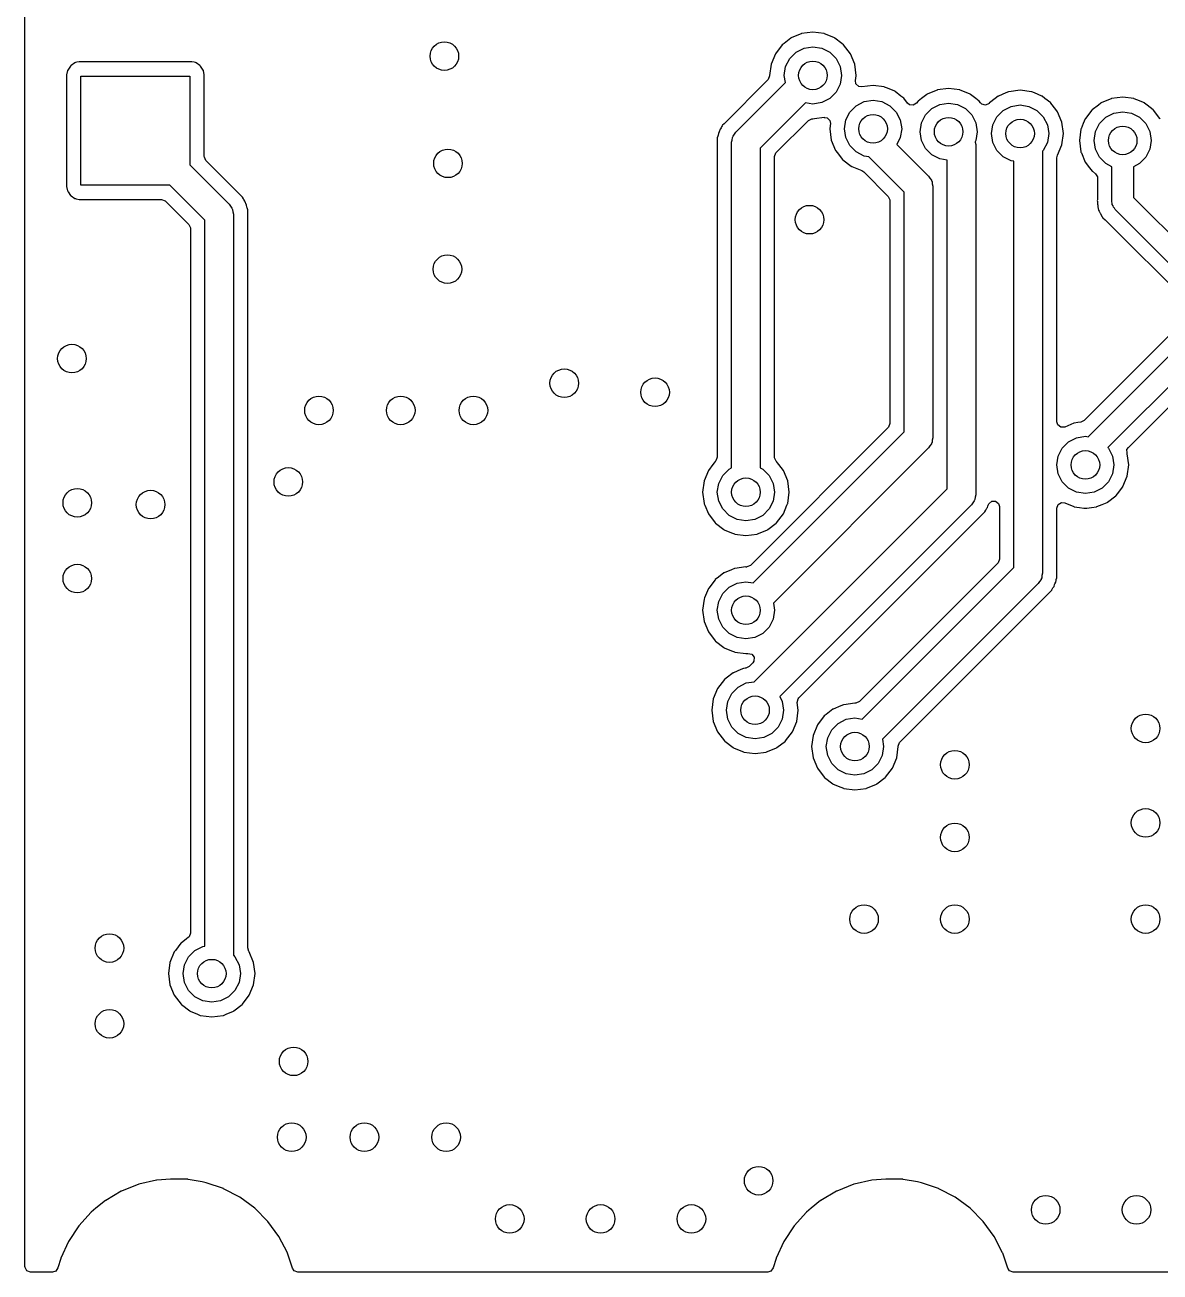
# Model space of a CAD drawing. Extents: x 4.95 to 6.89, y -4.12 to -2.97.
# Drawn here: x 4.954 to 5.579, y -4.115 to -3.429 of the extents above; entities that cross this region are included whole.
import ezdxf

# ---------------------------------------------------------------- set-up
doc = ezdxf.new("R2010")
doc.units = 0
doc.header["$MEASUREMENT"] = 0
doc.layers.add('BLACK', color=7, linetype='CONTINUOUS')

msp = doc.modelspace()

# ---------------------------------------------------------------- linework, layer by layer
at = {"layer": 'BLACK', "linetype": 'CONTINUOUS'}
for p, q in [((4.95445, -4.11189), (4.95445, -2.9685)), ((5.37226, -3.43874), (5.37129, -3.43949)), ((5.37607, -3.43582), (5.37226, -3.43874)), ((5.37623, -3.4357), (5.37607, -3.43582)), ((5.37607, -3.43582), (5.37607, -3.43582)), ((5.3803, -3.43401), (5.37623, -3.4357)), ((5.38179, -3.43339), (5.3803, -3.43401)), ((5.38198, -3.43331), (5.38179, -3.43339)), ((5.38179, -3.43339), (5.38179, -3.43339)), ((5.38815, -3.4325), (5.38198, -3.43331)), ((5.39432, -3.43331), (5.38815, -3.4325)), ((5.39451, -3.43339), (5.39432, -3.43331)), ((5.396, -3.43401), (5.39451, -3.43339)), ((5.39451, -3.43339), (5.39451, -3.43339)), ((5.40007, -3.4357), (5.396, -3.43401)), ((5.40023, -3.43582), (5.40007, -3.4357)), ((5.40404, -3.43874), (5.40023, -3.43582)), ((5.40023, -3.43582), (5.40023, -3.43582)), ((5.40501, -3.43949), (5.40404, -3.43874)), ((5.3675, -3.44443), (5.36512, -3.45018)), ((5.37129, -3.43949), (5.3675, -3.44443)), ((5.37541, -3.44709), (5.37889, -3.44361)), ((5.37889, -3.44361), (5.38328, -3.44137)), ((5.38328, -3.44137), (5.38815, -3.4406)), ((5.38815, -3.4406), (5.39302, -3.44137)), ((5.39302, -3.44137), (5.39741, -3.44361)), ((5.39741, -3.44361), (5.40089, -3.44709)), ((5.4088, -3.44443), (5.40501, -3.43949)), ((5.41118, -3.45018), (5.4088, -3.44443)), ((4.97944, -3.45131), (4.97803, -3.45341)), ((4.97961, -3.45106), (4.97944, -3.45131)), ((4.97986, -3.45089), (4.97961, -3.45106)), ((4.98196, -3.44948), (4.97986, -3.45089)), ((4.98222, -3.44931), (4.98196, -3.44948)), ((4.98196, -3.44948), (4.98196, -3.44948)), ((4.98304, -3.44915), (4.98222, -3.44931)), ((4.98437, -3.44888), (4.98304, -3.44915)), ((4.98452, -3.44885), (4.98437, -3.44888)), ((4.98437, -3.44888), (4.98437, -3.44888)), ((5.04608, -3.44885), (4.98452, -3.44885)), ((5.04623, -3.44888), (5.04608, -3.44885)), ((5.04756, -3.44915), (5.04623, -3.44888)), ((5.04623, -3.44888), (5.04623, -3.44888)), ((5.04838, -3.44931), (5.04756, -3.44915)), ((5.04863, -3.44948), (5.04838, -3.44931)), ((5.05074, -3.45089), (5.04863, -3.44948)), ((5.04863, -3.44948), (5.04863, -3.44948)), ((5.05099, -3.45106), (5.05074, -3.45089)), ((5.05116, -3.45131), (5.05099, -3.45106)), ((5.05256, -3.45341), (5.05116, -3.45131)), ((5.36512, -3.45018), (5.3643, -3.45635)), ((5.3724, -3.45635), (5.37317, -3.45148)), ((5.37317, -3.45148), (5.37541, -3.44709)), ((5.40089, -3.44709), (5.40313, -3.45148)), ((5.40313, -3.45148), (5.4039, -3.45635)), ((5.412, -3.45635), (5.41118, -3.45018)), ((4.97786, -3.45367), (4.97741, -3.45597)), ((4.97741, -3.45597), (4.97741, -3.51753)), ((4.97803, -3.45341), (4.97786, -3.45367)), ((4.97803, -3.45341), (4.97803, -3.45341)), ((4.9853, -3.51675), (4.9853, -3.45675)), ((4.9853, -3.45675), (5.0453, -3.45675)), ((5.0453, -3.45675), (5.0453, -3.50561)), ((5.05273, -3.45367), (5.05256, -3.45341)), ((5.05256, -3.45341), (5.05256, -3.45341)), ((5.05319, -3.45597), (5.05273, -3.45367)), ((5.05319, -3.50105), (5.05319, -3.45597)), ((5.36342, -3.45878), (5.33927, -3.48293)), ((5.3636, -3.45858), (5.36342, -3.45878)), ((5.36433, -3.45658), (5.3636, -3.45858)), ((5.3643, -3.45635), (5.36433, -3.45655)), ((5.36433, -3.45655), (5.36433, -3.45658)), ((5.37303, -3.46033), (5.3724, -3.45635)), ((5.4039, -3.45635), (5.40313, -3.46121)), ((5.41162, -3.45923), (5.41197, -3.45655)), ((5.41188, -3.46095), (5.41162, -3.45923)), ((5.41197, -3.45655), (5.412, -3.45635)), ((5.41197, -3.45655), (5.41197, -3.45655)), ((5.34573, -3.48763), (5.37303, -3.46033)), ((5.40089, -3.4656), (5.39741, -3.46909)), ((5.40313, -3.46121), (5.40089, -3.4656)), ((5.41339, -3.46246), (5.41188, -3.46095)), ((5.41511, -3.46261), (5.41339, -3.46246)), ((5.41513, -3.46271), (5.41511, -3.46261)), ((5.4213, -3.4619), (5.41513, -3.46271)), ((5.42747, -3.46271), (5.4213, -3.4619)), ((5.42766, -3.46279), (5.42747, -3.46271)), ((5.42915, -3.46341), (5.42766, -3.46279)), ((5.42766, -3.46279), (5.42766, -3.46279)), ((5.43322, -3.4651), (5.42915, -3.46341)), ((5.43338, -3.46522), (5.43322, -3.4651)), ((5.43661, -3.4677), (5.43338, -3.46522)), ((5.43338, -3.46522), (5.43338, -3.46522)), ((5.45504, -3.465), (5.45097, -3.46669)), ((5.45653, -3.46439), (5.45504, -3.465)), ((5.45672, -3.46431), (5.45653, -3.46439)), ((5.45653, -3.46439), (5.45653, -3.46439)), ((5.46289, -3.4635), (5.45672, -3.46431)), ((5.46906, -3.46431), (5.46289, -3.4635)), ((5.46925, -3.46439), (5.46906, -3.46431)), ((5.47074, -3.465), (5.46925, -3.46439)), ((5.46925, -3.46439), (5.46925, -3.46439)), ((5.47482, -3.46669), (5.47074, -3.465)), ((5.49438, -3.46601), (5.49031, -3.4677)), ((5.49587, -3.46539), (5.49438, -3.46601)), ((5.49606, -3.46531), (5.49587, -3.46539)), ((5.49587, -3.46539), (5.49587, -3.46539)), ((5.50223, -3.4645), (5.49606, -3.46531)), ((5.5084, -3.46531), (5.50223, -3.4645)), ((5.50859, -3.46539), (5.5084, -3.46531)), ((5.51008, -3.46601), (5.50859, -3.46539)), ((5.50859, -3.46539), (5.50859, -3.46539)), ((5.51415, -3.4677), (5.51008, -3.46601)), ((5.38417, -3.47147), (5.35917, -3.49646)), ((5.38815, -3.4721), (5.38417, -3.47147)), ((5.39302, -3.47133), (5.38815, -3.4721)), ((5.39741, -3.46909), (5.39302, -3.47133)), ((5.40856, -3.47649), (5.41204, -3.47301)), ((5.41204, -3.47301), (5.41643, -3.47077)), ((5.41643, -3.47077), (5.4213, -3.47)), ((5.4213, -3.47), (5.42617, -3.47077)), ((5.42617, -3.47077), (5.43056, -3.47301)), ((5.43056, -3.47301), (5.43404, -3.47649)), ((5.43816, -3.46889), (5.43661, -3.4677)), ((5.44024, -3.4716), (5.43816, -3.46889)), ((5.44127, -3.47246), (5.44024, -3.4716)), ((5.44338, -3.47274), (5.44127, -3.47246)), ((5.44518, -3.4716), (5.44338, -3.47274)), ((5.44591, -3.47064), (5.44518, -3.4716)), ((5.44603, -3.47048), (5.44591, -3.47064)), ((5.44591, -3.47064), (5.44591, -3.47064)), ((5.4479, -3.46905), (5.44603, -3.47048)), ((5.45081, -3.46681), (5.4479, -3.46905)), ((5.45097, -3.46669), (5.45081, -3.46681)), ((5.45081, -3.46681), (5.45081, -3.46681)), ((5.45364, -3.4746), (5.45803, -3.47236)), ((5.45803, -3.47236), (5.46289, -3.47159)), ((5.46289, -3.47159), (5.46776, -3.47236)), ((5.46776, -3.47236), (5.47215, -3.4746)), ((5.47498, -3.46681), (5.47482, -3.46669)), ((5.47789, -3.46905), (5.47498, -3.46681)), ((5.47498, -3.46681), (5.47498, -3.46681)), ((5.47975, -3.47048), (5.47789, -3.46905)), ((5.48049, -3.47143), (5.47975, -3.47048)), ((5.48117, -3.47209), (5.48049, -3.47143)), ((5.48322, -3.47264), (5.48117, -3.47209)), ((5.48515, -3.47174), (5.48322, -3.47264)), ((5.48525, -3.47165), (5.48515, -3.47174)), ((5.48537, -3.47149), (5.48525, -3.47165)), ((5.48855, -3.46905), (5.48537, -3.47149)), ((5.49015, -3.46782), (5.48855, -3.46905)), ((5.49031, -3.4677), (5.49015, -3.46782)), ((5.49015, -3.46782), (5.49015, -3.46782)), ((5.49736, -3.47337), (5.50223, -3.4726)), ((5.50223, -3.4726), (5.5071, -3.47337)), ((5.51432, -3.46782), (5.51415, -3.4677)), ((5.51592, -3.46905), (5.51432, -3.46782)), ((5.51432, -3.46782), (5.51432, -3.46782)), ((5.51909, -3.47149), (5.51592, -3.46905)), ((5.51922, -3.47165), (5.51909, -3.47149)), ((5.52192, -3.47517), (5.51922, -3.47165)), ((5.54529, -3.47264), (5.54182, -3.4753)), ((5.5466, -3.47163), (5.54529, -3.47264)), ((5.54676, -3.47151), (5.5466, -3.47163)), ((5.5466, -3.47163), (5.5466, -3.47163)), ((5.55083, -3.46982), (5.54676, -3.47151)), ((5.55232, -3.4692), (5.55083, -3.46982)), ((5.55251, -3.46913), (5.55232, -3.4692)), ((5.55232, -3.4692), (5.55232, -3.4692)), ((5.55868, -3.46831), (5.55251, -3.46913)), ((5.56485, -3.46913), (5.55868, -3.46831)), ((5.56504, -3.4692), (5.56485, -3.46913)), ((5.56653, -3.46982), (5.56504, -3.4692)), ((5.56504, -3.4692), (5.56504, -3.4692)), ((5.5706, -3.47151), (5.56653, -3.46982)), ((5.57077, -3.47163), (5.5706, -3.47151)), ((5.57208, -3.47264), (5.57077, -3.47163)), ((5.57077, -3.47163), (5.57077, -3.47163)), ((5.57554, -3.4753), (5.57208, -3.47264)), ((5.38572, -3.48108), (5.38765, -3.48018)), ((5.38765, -3.48018), (5.38792, -3.48017)), ((5.38792, -3.48017), (5.38795, -3.48017)), ((5.38795, -3.48017), (5.38815, -3.48019)), ((5.38815, -3.48019), (5.38905, -3.48007)), ((5.38905, -3.48007), (5.39432, -3.47938)), ((5.39432, -3.47938), (5.39434, -3.47949)), ((5.39434, -3.47949), (5.39606, -3.47964)), ((5.39606, -3.47964), (5.39757, -3.48114)), ((5.40632, -3.48088), (5.40856, -3.47649)), ((5.43404, -3.47649), (5.43628, -3.48088)), ((5.44792, -3.48248), (5.45015, -3.47809)), ((5.45015, -3.47809), (5.45364, -3.4746)), ((5.47215, -3.4746), (5.47563, -3.47809)), ((5.47563, -3.47809), (5.47787, -3.48248)), ((5.48725, -3.48348), (5.48949, -3.47909)), ((5.48949, -3.47909), (5.49297, -3.47561)), ((5.49297, -3.47561), (5.49736, -3.47337)), ((5.5071, -3.47337), (5.51149, -3.47561)), ((5.51149, -3.47561), (5.51497, -3.47909)), ((5.51497, -3.47909), (5.51721, -3.48348)), ((5.52288, -3.47642), (5.52192, -3.47517)), ((5.52526, -3.48217), (5.52288, -3.47642)), ((5.5382, -3.48001), (5.53803, -3.48024)), ((5.5417, -3.47546), (5.5382, -3.48001)), ((5.54182, -3.4753), (5.5417, -3.47546)), ((5.54594, -3.4829), (5.54942, -3.47942)), ((5.54942, -3.47942), (5.55381, -3.47718)), ((5.55381, -3.47718), (5.55868, -3.47641)), ((5.55868, -3.47641), (5.56355, -3.47718)), ((5.56355, -3.47718), (5.56794, -3.47942)), ((5.56794, -3.47942), (5.57142, -3.4829)), ((5.57567, -3.47546), (5.57554, -3.4753)), ((5.57916, -3.48001), (5.57567, -3.47546)), ((5.57933, -3.48024), (5.57916, -3.48001)), ((5.33676, -3.48691), (5.33658, -3.48736)), ((5.33688, -3.48656), (5.33676, -3.48691)), ((5.33707, -3.48595), (5.33688, -3.48656)), ((5.33722, -3.48575), (5.33707, -3.48595)), ((5.33767, -3.48513), (5.33722, -3.48575)), ((5.33722, -3.48575), (5.33722, -3.48575)), ((5.33792, -3.48472), (5.33767, -3.48513)), ((5.33827, -3.48403), (5.33792, -3.48472)), ((5.33838, -3.48381), (5.33827, -3.48403)), ((5.33827, -3.48403), (5.33827, -3.48403)), ((5.33927, -3.48293), (5.33838, -3.48381)), ((5.33927, -3.48293), (5.33927, -3.48293)), ((5.36798, -3.49882), (5.38572, -3.48108)), ((5.39748, -3.48555), (5.39745, -3.48575)), ((5.39745, -3.48575), (5.39827, -3.49192)), ((5.39783, -3.48286), (5.39748, -3.48555)), ((5.39757, -3.48114), (5.39783, -3.48286)), ((5.40555, -3.48575), (5.40632, -3.48088)), ((5.40632, -3.49061), (5.40555, -3.48575)), ((5.43628, -3.48088), (5.43705, -3.48575)), ((5.43705, -3.48575), (5.43628, -3.49061)), ((5.44714, -3.48734), (5.44792, -3.48248)), ((5.47787, -3.48248), (5.47864, -3.48734)), ((5.48648, -3.48835), (5.48725, -3.48348)), ((5.51721, -3.48348), (5.51798, -3.48835)), ((5.52608, -3.48835), (5.52526, -3.48217)), ((5.53565, -3.48599), (5.53484, -3.49216)), ((5.53575, -3.48575), (5.53565, -3.48599)), ((5.53693, -3.4829), (5.53575, -3.48575)), ((5.53803, -3.48024), (5.53693, -3.4829)), ((5.5437, -3.48729), (5.54594, -3.4829)), ((5.57142, -3.4829), (5.57366, -3.48729)), ((5.33584, -3.48974), (5.33553, -3.4907)), ((5.33553, -3.4907), (5.33553, -3.66654)), ((5.33596, -3.48926), (5.33584, -3.48974)), ((5.33612, -3.48827), (5.33596, -3.48926)), ((5.33658, -3.48736), (5.33612, -3.48827)), ((5.34343, -3.49318), (5.34372, -3.4919)), ((5.34343, -3.6723), (5.34343, -3.49318)), ((5.34372, -3.4919), (5.34387, -3.4906)), ((5.34387, -3.4906), (5.34411, -3.49021)), ((5.34411, -3.49021), (5.34421, -3.48977)), ((5.34421, -3.48977), (5.34503, -3.48874)), ((5.34503, -3.48874), (5.34573, -3.48763)), ((5.39827, -3.49192), (5.40065, -3.49767)), ((5.40856, -3.495), (5.40632, -3.49061)), ((5.43628, -3.49061), (5.4344, -3.4943)), ((5.44792, -3.49221), (5.44714, -3.48734)), ((5.45015, -3.4966), (5.44792, -3.49221)), ((5.47787, -3.49221), (5.47747, -3.49299)), ((5.47747, -3.49299), (5.47748, -3.49307)), ((5.47748, -3.49307), (5.47778, -3.49435)), ((5.47864, -3.48734), (5.47787, -3.49221)), ((5.48725, -3.49321), (5.48648, -3.48835)), ((5.48949, -3.4976), (5.48725, -3.49321)), ((5.51721, -3.49321), (5.51497, -3.4976)), ((5.51798, -3.48835), (5.51721, -3.49321)), ((5.52526, -3.49452), (5.52608, -3.48835)), ((5.53484, -3.49216), (5.53565, -3.49833)), ((5.54293, -3.49216), (5.5437, -3.48729)), ((5.5437, -3.49703), (5.54293, -3.49216)), ((5.57366, -3.48729), (5.57443, -3.49216)), ((5.57443, -3.49216), (5.57366, -3.49703)), ((5.35917, -3.49646), (5.35917, -3.6723)), ((5.36707, -3.50102), (5.36779, -3.49902)), ((5.36779, -3.49902), (5.36798, -3.49882)), ((5.40065, -3.49767), (5.40077, -3.49783)), ((5.40077, -3.49783), (5.40077, -3.49783)), ((5.40077, -3.49783), (5.40153, -3.49882)), ((5.40153, -3.49882), (5.40444, -3.50261)), ((5.41204, -3.49849), (5.40856, -3.495)), ((5.41643, -3.50073), (5.41204, -3.49849)), ((5.41895, -3.50112), (5.41643, -3.50073)), ((5.4344, -3.4943), (5.45188, -3.51178)), ((5.45364, -3.50008), (5.45015, -3.4966)), ((5.45803, -3.50232), (5.45364, -3.50008)), ((5.47778, -3.49435), (5.47778, -3.68716)), ((5.49297, -3.50109), (5.48949, -3.4976)), ((5.51497, -3.4976), (5.51455, -3.49802)), ((5.51455, -3.49802), (5.51455, -3.73038)), ((5.52245, -3.5018), (5.52285, -3.50032)), ((5.52285, -3.50032), (5.52288, -3.50027)), ((5.52288, -3.50027), (5.52526, -3.49452)), ((5.53565, -3.49833), (5.53573, -3.49852)), ((5.53573, -3.49852), (5.53573, -3.49852)), ((5.53573, -3.49852), (5.53593, -3.49902)), ((5.53593, -3.49902), (5.53803, -3.50408)), ((5.54594, -3.50142), (5.5437, -3.49703)), ((5.57366, -3.49703), (5.57142, -3.50142)), ((5.0453, -3.50561), (5.06688, -3.52719)), ((5.0532, -3.50133), (5.05319, -3.50105)), ((5.0541, -3.50325), (5.0532, -3.50133)), ((5.07421, -3.52336), (5.0541, -3.50325)), ((5.36707, -3.66654), (5.36707, -3.50102)), ((5.40444, -3.50261), (5.4046, -3.50273)), ((5.4046, -3.50273), (5.40921, -3.50627)), ((5.40921, -3.50627), (5.40921, -3.50627)), ((5.40921, -3.50627), (5.40938, -3.5064)), ((5.40938, -3.5064), (5.40956, -3.50648)), ((5.40956, -3.50648), (5.40956, -3.50648)), ((5.40956, -3.50648), (5.4151, -3.50877)), ((5.43843, -3.5206), (5.41895, -3.50112)), ((5.46203, -3.50295), (5.45803, -3.50232)), ((5.46203, -3.68388), (5.46203, -3.50295)), ((5.49736, -3.50332), (5.49297, -3.50109)), ((5.49881, -3.50355), (5.49736, -3.50332)), ((5.49881, -3.72711), (5.49881, -3.50355)), ((5.52245, -3.64701), (5.52245, -3.5018)), ((5.53803, -3.50408), (5.53815, -3.50424)), ((5.53815, -3.50424), (5.53815, -3.50424)), ((5.53815, -3.50424), (5.53971, -3.50627)), ((5.53971, -3.50627), (5.54182, -3.50902)), ((5.54942, -3.5049), (5.54594, -3.50142)), ((5.55278, -3.50661), (5.54942, -3.5049)), ((5.55278, -3.52594), (5.55278, -3.50661)), ((5.56794, -3.5049), (5.56459, -3.50661)), ((5.56459, -3.50661), (5.56459, -3.5235)), ((5.57142, -3.50142), (5.56794, -3.5049)), ((5.4151, -3.50877), (5.41611, -3.50945)), ((5.41611, -3.50945), (5.42962, -3.52295)), ((5.45188, -3.51178), (5.45257, -3.51289)), ((5.45257, -3.51289), (5.45339, -3.51392)), ((5.45339, -3.51392), (5.45349, -3.51436)), ((5.45349, -3.51436), (5.45374, -3.51474)), ((5.54182, -3.50902), (5.54198, -3.50914)), ((5.54198, -3.50914), (5.54198, -3.50914)), ((5.54198, -3.50914), (5.54367, -3.51044)), ((5.54367, -3.51044), (5.54481, -3.51223)), ((5.54481, -3.51223), (5.54488, -3.5129)), ((5.54488, -3.5129), (5.54488, -3.52414)), ((4.97741, -3.51753), (4.97786, -3.51983)), ((4.97786, -3.51983), (4.97803, -3.52008)), ((4.97803, -3.52008), (4.97803, -3.52008)), ((4.97803, -3.52008), (4.97833, -3.52052)), ((4.97833, -3.52052), (4.97961, -3.52244)), ((5.03416, -3.51675), (4.9853, -3.51675)), ((5.05343, -3.53601), (5.03416, -3.51675)), ((5.43843, -3.65249), (5.43843, -3.5206)), ((5.45374, -3.51474), (5.45388, -3.51605)), ((5.45388, -3.51605), (5.45417, -3.51733)), ((5.45417, -3.51733), (5.45417, -3.65576)), ((4.97961, -3.52244), (4.97986, -3.52261)), ((4.97986, -3.52261), (4.98196, -3.52401)), ((4.98196, -3.52401), (4.98196, -3.52401)), ((4.98196, -3.52401), (4.98222, -3.52418)), ((4.98222, -3.52418), (4.98263, -3.52427)), ((4.98263, -3.52427), (4.98437, -3.52461)), ((4.98437, -3.52461), (4.98437, -3.52461)), ((4.98437, -3.52461), (4.98452, -3.52464)), ((4.98452, -3.52464), (5.02961, -3.52464)), ((5.02961, -3.52464), (5.0316, -3.52537)), ((5.0316, -3.52537), (5.03181, -3.52555)), ((5.03181, -3.52555), (5.04462, -3.53837)), ((5.06688, -3.52719), (5.06757, -3.5283)), ((5.07467, -3.52427), (5.07421, -3.52336)), ((5.07493, -3.52468), (5.07467, -3.52427)), ((5.07552, -3.5255), (5.07493, -3.52468)), ((5.07564, -3.52587), (5.07552, -3.5255)), ((5.07584, -3.52646), (5.07564, -3.52587)), ((5.07602, -3.52691), (5.07584, -3.52646)), ((5.07648, -3.52781), (5.07602, -3.52691)), ((5.07664, -3.52881), (5.07648, -3.52781)), ((5.42962, -3.52295), (5.43052, -3.52488)), ((5.43052, -3.52488), (5.43053, -3.52515)), ((5.43053, -3.52515), (5.43053, -3.64793)), ((5.54481, -3.52479), (5.54471, -3.52528)), ((5.54471, -3.52528), (5.54476, -3.52573)), ((5.54476, -3.52573), (5.54486, -3.52658)), ((5.54488, -3.52414), (5.54481, -3.52479)), ((5.54486, -3.52658), (5.54488, -3.52695)), ((5.54488, -3.52695), (5.54488, -3.52709)), ((5.54488, -3.52709), (5.5449, -3.52721)), ((5.5449, -3.52721), (5.5449, -3.52722)), ((5.5449, -3.52722), (5.545, -3.52782)), ((5.545, -3.52782), (5.54502, -3.52796)), ((5.54502, -3.52796), (5.54509, -3.52854)), ((5.55298, -3.52669), (5.55278, -3.52594)), ((5.55298, -3.52747), (5.55298, -3.52669)), ((5.55337, -3.52814), (5.55298, -3.52747)), ((5.55357, -3.52889), (5.55337, -3.52814)), ((5.56459, -3.5235), (5.62109, -3.58)), ((5.06757, -3.5283), (5.06839, -3.52933)), ((5.06839, -3.52933), (5.06849, -3.52977)), ((5.06849, -3.52977), (5.06874, -3.53016)), ((5.06874, -3.53016), (5.06888, -3.53147)), ((5.06888, -3.53147), (5.06917, -3.53275)), ((5.06917, -3.53275), (5.06917, -3.94063)), ((5.07675, -3.52929), (5.07664, -3.52881)), ((5.07707, -3.53025), (5.07675, -3.52929)), ((5.07707, -3.93662), (5.07707, -3.53025)), ((5.54509, -3.52854), (5.54525, -3.52985)), ((5.54525, -3.52985), (5.54536, -3.53008)), ((5.54536, -3.53008), (5.54537, -3.53012)), ((5.54537, -3.53012), (5.54539, -3.53018)), ((5.54539, -3.53018), (5.5454, -3.53022)), ((5.5454, -3.53022), (5.54545, -3.53047)), ((5.54545, -3.53047), (5.54574, -3.53103)), ((5.54574, -3.53103), (5.54635, -3.53214)), ((5.54635, -3.53214), (5.54641, -3.53227)), ((5.54641, -3.53227), (5.54724, -3.53399)), ((5.54724, -3.53399), (5.54737, -3.53414)), ((5.54737, -3.53414), (5.54741, -3.53419)), ((5.54741, -3.53419), (5.54752, -3.53431)), ((5.54752, -3.53431), (5.54763, -3.53452)), ((5.54763, -3.53452), (5.54782, -3.53469)), ((5.54782, -3.53469), (5.54909, -3.53587)), ((5.55412, -3.52944), (5.55357, -3.52889)), ((5.55451, -3.53012), (5.55412, -3.52944)), ((5.61447, -3.59008), (5.55451, -3.53012)), ((5.04462, -3.53837), (5.04552, -3.5403)), ((5.04552, -3.5403), (5.04553, -3.54057)), ((5.04553, -3.54057), (5.04553, -3.92844)), ((5.05343, -3.93561), (5.05343, -3.53601)), ((5.54909, -3.53587), (5.54918, -3.53595)), ((5.54918, -3.53595), (5.59961, -3.58639)), ((5.58779, -3.59607), (5.53752, -3.64634)), ((5.53977, -3.65526), (5.59363, -3.6014)), ((5.60025, -3.61148), (5.55057, -3.66116)), ((5.56182, -3.66107), (5.60261, -3.62028)), ((5.42962, -3.65013), (5.35373, -3.72602)), ((5.4298, -3.64993), (5.42962, -3.65013)), ((5.43053, -3.64793), (5.4298, -3.64993)), ((5.52293, -3.64868), (5.52245, -3.64701)), ((5.52462, -3.64998), (5.52293, -3.64868)), ((5.52675, -3.64988), (5.52462, -3.64998)), ((5.5318, -3.64779), (5.52675, -3.64988)), ((5.53198, -3.64771), (5.5318, -3.64779)), ((5.5318, -3.64779), (5.5318, -3.64779)), ((5.53402, -3.64745), (5.53198, -3.64771)), ((5.53573, -3.64722), (5.53402, -3.64745)), ((5.53752, -3.64634), (5.53573, -3.64722)), ((5.35528, -3.73563), (5.43843, -3.65249)), ((5.45373, -3.65835), (5.45349, -3.65873)), ((5.45388, -3.65704), (5.45373, -3.65835)), ((5.45417, -3.65576), (5.45388, -3.65704)), ((5.52542, -3.66149), (5.5289, -3.65801)), ((5.5289, -3.65801), (5.53329, -3.65577)), ((5.53329, -3.65577), (5.53816, -3.655)), ((5.53816, -3.655), (5.53977, -3.65526)), ((5.45187, -3.66132), (5.36642, -3.74677)), ((5.45257, -3.6602), (5.45187, -3.66132)), ((5.45339, -3.65918), (5.45257, -3.6602)), ((5.45349, -3.65873), (5.45339, -3.65918)), ((5.52318, -3.66588), (5.52542, -3.66149)), ((5.55057, -3.66116), (5.5509, -3.66149)), ((5.5509, -3.66149), (5.55313, -3.66588)), ((5.56105, -3.66234), (5.56182, -3.66107)), ((5.56113, -3.66417), (5.56105, -3.66234)), ((5.56106, -3.66419), (5.56113, -3.66417)), ((5.56111, -3.66439), (5.56106, -3.66419)), ((5.56119, -3.66458), (5.56111, -3.66439)), ((5.562, -3.67075), (5.56119, -3.66458)), ((5.33316, -3.67055), (5.33065, -3.67383)), ((5.3339, -3.66959), (5.33316, -3.67055)), ((5.33444, -3.66889), (5.3339, -3.66959)), ((5.3346, -3.66876), (5.33444, -3.66889)), ((5.33462, -3.66874), (5.3346, -3.66876)), ((5.3348, -3.66854), (5.33462, -3.66874)), ((5.33553, -3.66654), (5.3348, -3.66854)), ((5.34204, -3.67301), (5.34343, -3.6723)), ((5.35917, -3.6723), (5.36056, -3.67301)), ((5.36708, -3.66681), (5.36707, -3.66654)), ((5.36798, -3.66874), (5.36708, -3.66681)), ((5.368, -3.66876), (5.36798, -3.66874)), ((5.36816, -3.66889), (5.368, -3.66876)), ((5.3687, -3.66959), (5.36816, -3.66889)), ((5.36943, -3.67055), (5.3687, -3.66959)), ((5.37195, -3.67383), (5.36943, -3.67055)), ((5.52241, -3.67075), (5.52318, -3.66588)), ((5.52318, -3.67561), (5.52241, -3.67075)), ((5.55313, -3.66588), (5.5539, -3.67075)), ((5.5539, -3.67075), (5.55313, -3.67561)), ((5.56119, -3.67692), (5.562, -3.67075)), ((5.33065, -3.67383), (5.32827, -3.67958)), ((5.33632, -3.68088), (5.33856, -3.67649)), ((5.33856, -3.67649), (5.34204, -3.67301)), ((5.36056, -3.67301), (5.36404, -3.67649)), ((5.36404, -3.67649), (5.36628, -3.68088)), ((5.37433, -3.67958), (5.37195, -3.67383)), ((5.52542, -3.68), (5.52318, -3.67561)), ((5.55313, -3.67561), (5.5509, -3.68)), ((5.55881, -3.68267), (5.56119, -3.67692)), ((5.32827, -3.67958), (5.32745, -3.68575)), ((5.32745, -3.68575), (5.32827, -3.69192)), ((5.33555, -3.68575), (5.33632, -3.68088)), ((5.33632, -3.69061), (5.33555, -3.68575)), ((5.35584, -3.79007), (5.46203, -3.68388)), ((5.36628, -3.68088), (5.36705, -3.68575)), ((5.36705, -3.68575), (5.36628, -3.69061)), ((5.37514, -3.68575), (5.37433, -3.67958)), ((5.37433, -3.69192), (5.37514, -3.68575)), ((5.5289, -3.68349), (5.52542, -3.68)), ((5.53329, -3.68573), (5.5289, -3.68349)), ((5.53816, -3.6865), (5.53329, -3.68573)), ((5.54302, -3.68573), (5.53816, -3.6865)), ((5.54741, -3.68349), (5.54302, -3.68573)), ((5.5509, -3.68), (5.54741, -3.68349)), ((5.55577, -3.68663), (5.55868, -3.68283)), ((5.55868, -3.68283), (5.55881, -3.68267)), ((5.55868, -3.68283), (5.55868, -3.68283)), ((5.32827, -3.69192), (5.32834, -3.69211)), ((5.32834, -3.69211), (5.32834, -3.69211)), ((5.32834, -3.69211), (5.3287, -3.69298)), ((5.3287, -3.69298), (5.33065, -3.69767)), ((5.33856, -3.695), (5.33632, -3.69061)), ((5.36628, -3.69061), (5.36404, -3.695)), ((5.47547, -3.69271), (5.36993, -3.79825)), ((5.37195, -3.69767), (5.37389, -3.69298)), ((5.37389, -3.69298), (5.37425, -3.69211)), ((5.37425, -3.69211), (5.37433, -3.69192)), ((5.37425, -3.69211), (5.37425, -3.69211)), ((5.47617, -3.6916), (5.47547, -3.69271)), ((5.47699, -3.69057), (5.47617, -3.6916)), ((5.47709, -3.69013), (5.47699, -3.69057)), ((5.47733, -3.68975), (5.47709, -3.69013)), ((5.47748, -3.68844), (5.47733, -3.68975)), ((5.47778, -3.68716), (5.47748, -3.68844)), ((5.48444, -3.69343), (5.48463, -3.69298)), ((5.48463, -3.69298), (5.48503, -3.69219)), ((5.48503, -3.69219), (5.48659, -3.69073)), ((5.48659, -3.69073), (5.48871, -3.69062)), ((5.48871, -3.69062), (5.49041, -3.6919)), ((5.49041, -3.6919), (5.49091, -3.6936)), ((5.52245, -3.69449), (5.52318, -3.69249)), ((5.52318, -3.69249), (5.52502, -3.69142)), ((5.52502, -3.69142), (5.52675, -3.69161)), ((5.52675, -3.69161), (5.5318, -3.6937)), ((5.54452, -3.6937), (5.54745, -3.69249)), ((5.54745, -3.69249), (5.55008, -3.6914)), ((5.55008, -3.6914), (5.55024, -3.69127)), ((5.55024, -3.69127), (5.55486, -3.68773)), ((5.55024, -3.69127), (5.55024, -3.69127)), ((5.55486, -3.68773), (5.55502, -3.68761)), ((5.55502, -3.68761), (5.55577, -3.68663)), ((5.33065, -3.69767), (5.33444, -3.70261)), ((5.34204, -3.69849), (5.33856, -3.695)), ((5.34643, -3.70073), (5.34204, -3.69849)), ((5.36056, -3.69849), (5.35617, -3.70073)), ((5.36404, -3.695), (5.36056, -3.69849)), ((5.36816, -3.70261), (5.37195, -3.69767)), ((5.38047, -3.79888), (5.48193, -3.69742)), ((5.48193, -3.69742), (5.48282, -3.69653)), ((5.48193, -3.69742), (5.48193, -3.69742)), ((5.48282, -3.69653), (5.48328, -3.69563)), ((5.48328, -3.69563), (5.48353, -3.69521)), ((5.48353, -3.69521), (5.48398, -3.69459)), ((5.48398, -3.69459), (5.48413, -3.69439)), ((5.48413, -3.69439), (5.4842, -3.69416)), ((5.4842, -3.69416), (5.48444, -3.69343)), ((5.4842, -3.69416), (5.4842, -3.69416)), ((5.49091, -3.6936), (5.49091, -3.72255)), ((5.52245, -3.73286), (5.52245, -3.69449)), ((5.5318, -3.6937), (5.5318, -3.6937)), ((5.5318, -3.6937), (5.53198, -3.69378)), ((5.53198, -3.69378), (5.53486, -3.69416)), ((5.53486, -3.69416), (5.53734, -3.69449)), ((5.53734, -3.69449), (5.53816, -3.69459)), ((5.53816, -3.69459), (5.53898, -3.69449)), ((5.53898, -3.69449), (5.54146, -3.69416)), ((5.54146, -3.69416), (5.54433, -3.69378)), ((5.54433, -3.69378), (5.54452, -3.6937)), ((5.54452, -3.6937), (5.54452, -3.6937)), ((5.33444, -3.70261), (5.3346, -3.70273)), ((5.3346, -3.70273), (5.33921, -3.70627)), ((5.33921, -3.70627), (5.33921, -3.70627)), ((5.33921, -3.70627), (5.33938, -3.7064)), ((5.33938, -3.7064), (5.34345, -3.70809)), ((5.3513, -3.7015), (5.34643, -3.70073)), ((5.35617, -3.70073), (5.3513, -3.7015)), ((5.35915, -3.70809), (5.36322, -3.7064)), ((5.36322, -3.7064), (5.36338, -3.70627)), ((5.36338, -3.70627), (5.368, -3.70273)), ((5.36338, -3.70627), (5.36338, -3.70627)), ((5.368, -3.70273), (5.36816, -3.70261)), ((5.34345, -3.70809), (5.34494, -3.7087)), ((5.34494, -3.7087), (5.34494, -3.7087)), ((5.34494, -3.7087), (5.34513, -3.70878)), ((5.34513, -3.70878), (5.3513, -3.70959)), ((5.3513, -3.70959), (5.35747, -3.70878)), ((5.35747, -3.70878), (5.35766, -3.7087)), ((5.35766, -3.7087), (5.35915, -3.70809)), ((5.35766, -3.7087), (5.35766, -3.7087)), ((5.3513, -3.7269), (5.34513, -3.72771)), ((5.3515, -3.72693), (5.3513, -3.7269)), ((5.35153, -3.72693), (5.3515, -3.72693)), ((5.3518, -3.72692), (5.35153, -3.72693)), ((5.35373, -3.72602), (5.3518, -3.72692)), ((5.49, -3.72475), (5.41373, -3.80102)), ((5.41528, -3.81063), (5.49881, -3.72711)), ((5.49018, -3.72455), (5.49, -3.72475)), ((5.49091, -3.72255), (5.49018, -3.72455)), ((5.33431, -3.73405), (5.3308, -3.73863)), ((5.33444, -3.73389), (5.33431, -3.73405)), ((5.33627, -3.73248), (5.33444, -3.73389)), ((5.33921, -3.73022), (5.33627, -3.73248)), ((5.33938, -3.7301), (5.33921, -3.73022)), ((5.33921, -3.73022), (5.33921, -3.73022)), ((5.34345, -3.72841), (5.33938, -3.7301)), ((5.34494, -3.72779), (5.34345, -3.72841)), ((5.34513, -3.72771), (5.34494, -3.72779)), ((5.34494, -3.72779), (5.34494, -3.72779)), ((5.51377, -3.73379), (5.51295, -3.73482)), ((5.51387, -3.73335), (5.51377, -3.73379)), ((5.51411, -3.73297), (5.51387, -3.73335)), ((5.51426, -3.73166), (5.51411, -3.73297)), ((5.51455, -3.73038), (5.51426, -3.73166)), ((5.52202, -3.7343), (5.52213, -3.73383)), ((5.52213, -3.73383), (5.52245, -3.73286)), ((5.33065, -3.73883), (5.32958, -3.7414)), ((5.3308, -3.73863), (5.33065, -3.73883)), ((5.33856, -3.74149), (5.34204, -3.73801)), ((5.34204, -3.73801), (5.34643, -3.73577)), ((5.34643, -3.73577), (5.3513, -3.735)), ((5.3513, -3.735), (5.35528, -3.73563)), ((5.51225, -3.73594), (5.42642, -3.82177)), ((5.43603, -3.82332), (5.51871, -3.74064)), ((5.51295, -3.73482), (5.51225, -3.73594)), ((5.51871, -3.74064), (5.5196, -3.73975)), ((5.51871, -3.74064), (5.51871, -3.74064)), ((5.5196, -3.73975), (5.51972, -3.73952)), ((5.51972, -3.73952), (5.52005, -3.73885)), ((5.52005, -3.73885), (5.52031, -3.73843)), ((5.52031, -3.73843), (5.5209, -3.73762)), ((5.5209, -3.73762), (5.52122, -3.73665)), ((5.52122, -3.73665), (5.5214, -3.7362)), ((5.5214, -3.7362), (5.52186, -3.7353)), ((5.52186, -3.7353), (5.52202, -3.7343)), ((5.32827, -3.74458), (5.32745, -3.75075)), ((5.32858, -3.74381), (5.32827, -3.74458)), ((5.32958, -3.7414), (5.32858, -3.74381)), ((5.33555, -3.75075), (5.33632, -3.74588)), ((5.33632, -3.74588), (5.33856, -3.74149)), ((5.36642, -3.74677), (5.36705, -3.75075)), ((5.32745, -3.75075), (5.32827, -3.75692)), ((5.33632, -3.75561), (5.33555, -3.75075)), ((5.36705, -3.75075), (5.36628, -3.75561)), ((5.32827, -3.75692), (5.33065, -3.76267)), ((5.33856, -3.76), (5.33632, -3.75561)), ((5.34204, -3.76349), (5.33856, -3.76)), ((5.36404, -3.76), (5.36056, -3.76349)), ((5.36628, -3.75561), (5.36404, -3.76)), ((5.33065, -3.76267), (5.33444, -3.76761)), ((5.33444, -3.76761), (5.3346, -3.76773)), ((5.3346, -3.76773), (5.33921, -3.77127)), ((5.34643, -3.76573), (5.34204, -3.76349)), ((5.3513, -3.7665), (5.34643, -3.76573)), ((5.35617, -3.76573), (5.3513, -3.7665)), ((5.36056, -3.76349), (5.35617, -3.76573)), ((5.33921, -3.77127), (5.33921, -3.77127)), ((5.33921, -3.77127), (5.33938, -3.7714)), ((5.33938, -3.7714), (5.34345, -3.77309)), ((5.34345, -3.77309), (5.34494, -3.7737)), ((5.34494, -3.7737), (5.34494, -3.7737)), ((5.34494, -3.7737), (5.34513, -3.77378)), ((5.34513, -3.77378), (5.3513, -3.77459)), ((5.3513, -3.77459), (5.35241, -3.77445)), ((5.35241, -3.77445), (5.35449, -3.77491)), ((5.35449, -3.77491), (5.35579, -3.7766)), ((5.35307, -3.78168), (5.35128, -3.78256)), ((5.35502, -3.77973), (5.35307, -3.78168)), ((5.35569, -3.77872), (5.35502, -3.77973)), ((5.35579, -3.7766), (5.35569, -3.77872)), ((5.33944, -3.78889), (5.33565, -3.79383)), ((5.34041, -3.78814), (5.33944, -3.78889)), ((5.34421, -3.78522), (5.34041, -3.78814)), ((5.34438, -3.7851), (5.34421, -3.78522)), ((5.34421, -3.78522), (5.34421, -3.78522)), ((5.34845, -3.78341), (5.34438, -3.7851)), ((5.34994, -3.78279), (5.34845, -3.78341)), ((5.35013, -3.78271), (5.34994, -3.78279)), ((5.34994, -3.78279), (5.34994, -3.78279)), ((5.35091, -3.78261), (5.35013, -3.78271)), ((5.35128, -3.78256), (5.35091, -3.78261)), ((5.33565, -3.79383), (5.33327, -3.79958)), ((5.34356, -3.79649), (5.34704, -3.79301)), ((5.34704, -3.79301), (5.35143, -3.79077)), ((5.35143, -3.79077), (5.35584, -3.79007)), ((5.33327, -3.79958), (5.33245, -3.80575)), ((5.34055, -3.80575), (5.34132, -3.80088)), ((5.34132, -3.80088), (5.34356, -3.79649)), ((5.36993, -3.79825), (5.37128, -3.80088)), ((5.37128, -3.80088), (5.37205, -3.80575)), ((5.37958, -3.80148), (5.38004, -3.79941)), ((5.38014, -3.80575), (5.37958, -3.80148)), ((5.38004, -3.79941), (5.38047, -3.79888)), ((5.40494, -3.80279), (5.40345, -3.80341)), ((5.40513, -3.80271), (5.40494, -3.80279)), ((5.40494, -3.80279), (5.40494, -3.80279)), ((5.4113, -3.8019), (5.40513, -3.80271)), ((5.4115, -3.80193), (5.4113, -3.8019)), ((5.41153, -3.80193), (5.4115, -3.80193)), ((5.4118, -3.80192), (5.41153, -3.80193)), ((5.41373, -3.80102), (5.4118, -3.80192)), ((5.33245, -3.80575), (5.33327, -3.81192)), ((5.34132, -3.81061), (5.34055, -3.80575)), ((5.37205, -3.80575), (5.37128, -3.81061)), ((5.37933, -3.81192), (5.38014, -3.80575)), ((5.39444, -3.80889), (5.39065, -3.81383)), ((5.39541, -3.80814), (5.39444, -3.80889)), ((5.39921, -3.80522), (5.39541, -3.80814)), ((5.39938, -3.8051), (5.39921, -3.80522)), ((5.39921, -3.80522), (5.39921, -3.80522)), ((5.40345, -3.80341), (5.39938, -3.8051)), ((5.33327, -3.81192), (5.33565, -3.81767)), ((5.34356, -3.815), (5.34132, -3.81061)), ((5.34704, -3.81849), (5.34356, -3.815)), ((5.36904, -3.815), (5.36556, -3.81849)), ((5.37128, -3.81061), (5.36904, -3.815)), ((5.37695, -3.81767), (5.37933, -3.81192)), ((5.39065, -3.81383), (5.38827, -3.81958)), ((5.39632, -3.82088), (5.39856, -3.81649)), ((5.39856, -3.81649), (5.40204, -3.81301)), ((5.40204, -3.81301), (5.40643, -3.81077)), ((5.40643, -3.81077), (5.4113, -3.81)), ((5.4113, -3.81), (5.41528, -3.81063)), ((5.33565, -3.81767), (5.33944, -3.82261)), ((5.33944, -3.82261), (5.3396, -3.82273)), ((5.3396, -3.82273), (5.34421, -3.82627)), ((5.35143, -3.82073), (5.34704, -3.81849)), ((5.3563, -3.8215), (5.35143, -3.82073)), ((5.36117, -3.82073), (5.3563, -3.8215)), ((5.36556, -3.81849), (5.36117, -3.82073)), ((5.36838, -3.82627), (5.373, -3.82273)), ((5.373, -3.82273), (5.37316, -3.82261)), ((5.37316, -3.82261), (5.37695, -3.81767)), ((5.38827, -3.81958), (5.38745, -3.82575)), ((5.39555, -3.82575), (5.39632, -3.82088)), ((5.42642, -3.82177), (5.42705, -3.82575)), ((5.43585, -3.82352), (5.43603, -3.82332)), ((5.34421, -3.82627), (5.34421, -3.82627)), ((5.34421, -3.82627), (5.34438, -3.8264)), ((5.34438, -3.8264), (5.34845, -3.82809)), ((5.34845, -3.82809), (5.34994, -3.8287)), ((5.34994, -3.8287), (5.34994, -3.8287)), ((5.34994, -3.8287), (5.35013, -3.82878)), ((5.35013, -3.82878), (5.3563, -3.82959)), ((5.3563, -3.82959), (5.36247, -3.82878)), ((5.36247, -3.82878), (5.36266, -3.8287)), ((5.36266, -3.8287), (5.36415, -3.82809)), ((5.36266, -3.8287), (5.36266, -3.8287)), ((5.36415, -3.82809), (5.36822, -3.8264)), ((5.36822, -3.8264), (5.36838, -3.82627)), ((5.36838, -3.82627), (5.36838, -3.82627)), ((5.38745, -3.82575), (5.38827, -3.83192)), ((5.39632, -3.83061), (5.39555, -3.82575)), ((5.42705, -3.82575), (5.42628, -3.83061)), ((5.43433, -3.83192), (5.43514, -3.82575)), ((5.43512, -3.82552), (5.43585, -3.82352)), ((5.43512, -3.82555), (5.43512, -3.82552)), ((5.43514, -3.82575), (5.43512, -3.82555)), ((5.38827, -3.83192), (5.39065, -3.83767)), ((5.39856, -3.835), (5.39632, -3.83061)), ((5.40204, -3.83849), (5.39856, -3.835)), ((5.42404, -3.835), (5.42056, -3.83849)), ((5.42628, -3.83061), (5.42404, -3.835)), ((5.43195, -3.83767), (5.43433, -3.83192)), ((5.39065, -3.83767), (5.39444, -3.84261)), ((5.39444, -3.84261), (5.3946, -3.84273)), ((5.3946, -3.84273), (5.39921, -3.84627)), ((5.40643, -3.84073), (5.40204, -3.83849)), ((5.4113, -3.8415), (5.40643, -3.84073)), ((5.41617, -3.84073), (5.4113, -3.8415)), ((5.42056, -3.83849), (5.41617, -3.84073)), ((5.42338, -3.84627), (5.428, -3.84273)), ((5.428, -3.84273), (5.42816, -3.84261)), ((5.42816, -3.84261), (5.43195, -3.83767)), ((5.39921, -3.84627), (5.39921, -3.84627)), ((5.39921, -3.84627), (5.39938, -3.8464)), ((5.39938, -3.8464), (5.40345, -3.84809)), ((5.40345, -3.84809), (5.40494, -3.8487)), ((5.40494, -3.8487), (5.40494, -3.8487)), ((5.40494, -3.8487), (5.40513, -3.84878)), ((5.40513, -3.84878), (5.4113, -3.84959)), ((5.4113, -3.84959), (5.41747, -3.84878)), ((5.41747, -3.84878), (5.41766, -3.8487)), ((5.41766, -3.8487), (5.41915, -3.84809)), ((5.41766, -3.8487), (5.41766, -3.8487)), ((5.41915, -3.84809), (5.42322, -3.8464)), ((5.42322, -3.8464), (5.42338, -3.84627)), ((5.42338, -3.84627), (5.42338, -3.84627)), ((5.04332, -3.93167), (5.04044, -3.93389)), ((5.04431, -3.93091), (5.04332, -3.93167)), ((5.0448, -3.93044), (5.04431, -3.93091)), ((5.04553, -3.92844), (5.0448, -3.93044)), ((5.03665, -3.93883), (5.03427, -3.94458)), ((5.03724, -3.93806), (5.03665, -3.93883)), ((5.04031, -3.93405), (5.03724, -3.93806)), ((5.04044, -3.93389), (5.04031, -3.93405)), ((5.04456, -3.94149), (5.04804, -3.93801)), ((5.04804, -3.93801), (5.05243, -3.93577)), ((5.05243, -3.93577), (5.05343, -3.93561)), ((5.07771, -3.93851), (5.07707, -3.93662)), ((5.07795, -3.93883), (5.07771, -3.93851)), ((5.08033, -3.94458), (5.07795, -3.93883)), ((5.03427, -3.94458), (5.03345, -3.95075)), ((5.04155, -3.95075), (5.04232, -3.94588)), ((5.04232, -3.94588), (5.04456, -3.94149)), ((5.06917, -3.94063), (5.07004, -3.94149)), ((5.07004, -3.94149), (5.07228, -3.94588)), ((5.07228, -3.94588), (5.07305, -3.95075)), ((5.08114, -3.95075), (5.08033, -3.94458)), ((5.03345, -3.95075), (5.03427, -3.95692)), ((5.04232, -3.95561), (5.04155, -3.95075)), ((5.07305, -3.95075), (5.07228, -3.95561)), ((5.08033, -3.95692), (5.08114, -3.95075)), ((5.03427, -3.95692), (5.03665, -3.96267)), ((5.04456, -3.96), (5.04232, -3.95561)), ((5.04804, -3.96349), (5.04456, -3.96)), ((5.07004, -3.96), (5.06656, -3.96349)), ((5.07228, -3.95561), (5.07004, -3.96)), ((5.07795, -3.96267), (5.08033, -3.95692)), ((5.03665, -3.96267), (5.04044, -3.96761)), ((5.05243, -3.96573), (5.04804, -3.96349)), ((5.0573, -3.9665), (5.05243, -3.96573)), ((5.06217, -3.96573), (5.0573, -3.9665)), ((5.06656, -3.96349), (5.06217, -3.96573)), ((5.07416, -3.96761), (5.07795, -3.96267)), ((5.04044, -3.96761), (5.0406, -3.96773)), ((5.0406, -3.96773), (5.04521, -3.97127)), ((5.04521, -3.97127), (5.04521, -3.97127)), ((5.04521, -3.97127), (5.04538, -3.9714)), ((5.04538, -3.9714), (5.04945, -3.97309)), ((5.04945, -3.97309), (5.05094, -3.9737)), ((5.05094, -3.9737), (5.05094, -3.9737)), ((5.05094, -3.9737), (5.05113, -3.97378)), ((5.05113, -3.97378), (5.0573, -3.97459)), ((5.0573, -3.97459), (5.06347, -3.97378)), ((5.06347, -3.97378), (5.06366, -3.9737)), ((5.06366, -3.9737), (5.06515, -3.97309)), ((5.06366, -3.9737), (5.06366, -3.9737)), ((5.06515, -3.97309), (5.06922, -3.9714)), ((5.06922, -3.9714), (5.06938, -3.97127)), ((5.06938, -3.97127), (5.074, -3.96773)), ((5.06938, -3.97127), (5.06938, -3.97127)), ((5.074, -3.96773), (5.07416, -3.96761)), ((5.00748, -4.07051), (4.99891, -4.07555)), ((5.00759, -4.07045), (5.00748, -4.07051)), ((5.01705, -4.06667), (5.00759, -4.07045)), ((5.01716, -4.06665), (5.01705, -4.06667)), ((5.02685, -4.0644), (5.01716, -4.06665)), ((5.01716, -4.06665), (5.01716, -4.06665)), ((5.02697, -4.06437), (5.02685, -4.0644)), ((5.03454, -4.0638), (5.02697, -4.06437)), ((5.04089, -4.0638), (5.03454, -4.0638)), ((5.04267, -4.06389), (5.04089, -4.0638)), ((5.04404, -4.06396), (5.04267, -4.06389)), ((5.04405, -4.06396), (5.04404, -4.06396)), ((5.04414, -4.06397), (5.04405, -4.06396)), ((5.04424, -4.06399), (5.04414, -4.06397)), ((5.05196, -4.0654), (5.04424, -4.06399)), ((5.04424, -4.06399), (5.04424, -4.06399)), ((5.05416, -4.0658), (5.05196, -4.0654)), ((5.05428, -4.06584), (5.05416, -4.0658)), ((5.06368, -4.06909), (5.05428, -4.06584)), ((5.05428, -4.06584), (5.05428, -4.06584)), ((5.06379, -4.06912), (5.06368, -4.06909)), ((5.06368, -4.06909), (5.06368, -4.06909)), ((5.07281, -4.07387), (5.06379, -4.06912)), ((5.40118, -4.07051), (5.39261, -4.07555)), ((5.40129, -4.07045), (5.40118, -4.07051)), ((5.41075, -4.06667), (5.40129, -4.07045)), ((5.41086, -4.06665), (5.41075, -4.06667)), ((5.42056, -4.0644), (5.41086, -4.06665)), ((5.41086, -4.06665), (5.41086, -4.06665)), ((5.42067, -4.06437), (5.42056, -4.0644)), ((5.42824, -4.0638), (5.42067, -4.06437)), ((5.43459, -4.0638), (5.42824, -4.0638)), ((5.43637, -4.06389), (5.43459, -4.0638)), ((5.43775, -4.06396), (5.43637, -4.06389)), ((5.43785, -4.06397), (5.43775, -4.06396)), ((5.43775, -4.06396), (5.43775, -4.06396)), ((5.43794, -4.06399), (5.43785, -4.06397)), ((5.44566, -4.0654), (5.43794, -4.06399)), ((5.43794, -4.06399), (5.43794, -4.06399)), ((5.44787, -4.0658), (5.44566, -4.0654)), ((5.44798, -4.06584), (5.44787, -4.0658)), ((5.45738, -4.06909), (5.44798, -4.06584)), ((5.44798, -4.06584), (5.44798, -4.06584)), ((5.45749, -4.06912), (5.45738, -4.06909)), ((5.45738, -4.06909), (5.45738, -4.06909)), ((5.46651, -4.07387), (5.45749, -4.06912)), ((4.99871, -4.07569), (4.99351, -4.07992)), ((4.9988, -4.07561), (4.99871, -4.07569)), ((4.99871, -4.07569), (4.99871, -4.07569)), ((4.99891, -4.07555), (4.9988, -4.07561)), ((4.99891, -4.07555), (4.99891, -4.07555)), ((5.081, -4.07992), (5.07281, -4.07387)), ((5.39241, -4.07569), (5.38721, -4.07992)), ((5.39251, -4.07561), (5.39241, -4.07569)), ((5.39241, -4.07569), (5.39241, -4.07569)), ((5.39261, -4.07555), (5.39251, -4.07561)), ((5.39261, -4.07555), (5.39261, -4.07555)), ((5.4747, -4.07992), (5.46651, -4.07387)), ((4.99091, -4.08204), (4.98407, -4.08959)), ((4.99351, -4.07992), (4.99091, -4.08204)), ((5.08818, -4.08714), (5.081, -4.07992)), ((5.38461, -4.08204), (5.37777, -4.08959)), ((5.38721, -4.07992), (5.38461, -4.08204)), ((5.48188, -4.08714), (5.4747, -4.07992)), ((4.98407, -4.08959), (4.97846, -4.09809)), ((5.09419, -4.09537), (5.08818, -4.08714)), ((5.37777, -4.08959), (5.37216, -4.09809)), ((5.48789, -4.09537), (5.48188, -4.08714)), ((5.09889, -4.1044), (5.09419, -4.09537)), ((5.49259, -4.1044), (5.48789, -4.09537)), ((4.97846, -4.09809), (4.97419, -4.10734)), ((5.09893, -4.10452), (5.09889, -4.1044)), ((5.10177, -4.11289), (5.09893, -4.10452)), ((5.37216, -4.09809), (5.36789, -4.10734)), ((5.49263, -4.10452), (5.49259, -4.1044)), ((5.49547, -4.11289), (5.49263, -4.10452)), ((4.97416, -4.10746), (4.97264, -4.11275)), ((4.97419, -4.10734), (4.97416, -4.10746)), ((5.36786, -4.10746), (5.36634, -4.11275)), ((5.36789, -4.10734), (5.36786, -4.10746)), ((4.9545, -4.11243), (4.95445, -4.11189)), ((4.95556, -4.11427), (4.9545, -4.11243)), ((4.95756, -4.115), (4.95556, -4.11427)), ((4.96965, -4.115), (4.95756, -4.115)), ((4.97138, -4.11447), (4.96965, -4.115)), ((4.97264, -4.11275), (4.97138, -4.11447)), ((5.10271, -4.11427), (5.10177, -4.11289)), ((5.10471, -4.115), (5.10271, -4.11427)), ((5.36335, -4.115), (5.10471, -4.115)), ((5.36508, -4.11447), (5.36335, -4.115)), ((5.36634, -4.11275), (5.36508, -4.11447)), ((5.49642, -4.11427), (5.49547, -4.11289)), ((5.49841, -4.115), (5.49642, -4.11427)), ((5.75705, -4.115), (5.49841, -4.115))]:
    msp.add_line(p, q, dxfattribs=at)
at = {"layer": 'BLACK'}
for centre in [(5.1853, -3.44575), (5.38815, -3.45635), (5.4213, -3.48575), (5.46289, -3.48734), (5.50223, -3.48835), (5.55868, -3.49216), (5.1873, -3.50475), (5.3863, -3.53575), (5.18701, -3.56299), (4.98031, -3.6122), (5.2513, -3.62575), (5.3013, -3.63075), (5.1163, -3.64075), (5.1613, -3.64075), (5.2013, -3.64075), (5.53816, -3.67075), (5.09941, -3.68012), (5.3513, -3.68575), (4.98327, -3.6916), (5.02362, -3.69259), (4.98327, -3.73327), (5.3513, -3.75075), (5.3563, -3.80575), (5.5713, -3.81575), (5.4113, -3.82575), (5.4663, -3.83575), (5.5713, -3.86775), (5.4663, -3.87575), (5.4163, -3.92075), (5.4663, -3.92075), (5.5713, -3.92075), (5.00098, -3.93668), (5.0573, -3.95075), (5.00098, -3.97835), (5.10236, -3.99902), (5.1013, -4.04075), (5.1413, -4.04075), (5.1863, -4.04075), (5.3583, -4.06475), (5.5163, -4.08075), (5.5663, -4.08075), (5.2213, -4.08575), (5.2713, -4.08575), (5.3213, -4.08575)]:
    msp.add_circle(centre, 0.00787, dxfattribs=at)

doc.saveas('drawing.dxf')
